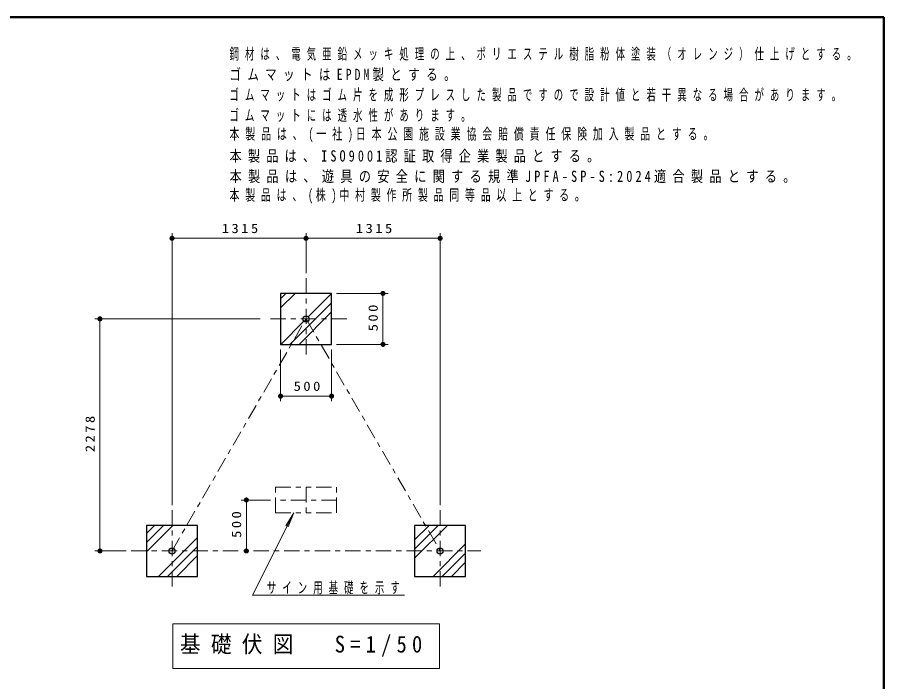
# Model space of a CAD drawing. Units: millimetres on the paper, with parts at other scales. Extents: x 55 to 420, y -309 to -40.
# Drawn here: x 250 to 420, y -170.4 to -40 of the extents above; entities that cross this region are included whole.
import ezdxf

# ---------------------------------------------------------------- set-up
doc = ezdxf.new("R2010")
doc.units = ezdxf.units.MM
doc.linetypes.add('USER2', pattern=[6, 3, -1, 1, -1])
doc.linetypes.add('USER3', pattern=[8, 3, -1, 1, -1, 1, -1])
doc.layers.add('LY_1', color=7, linetype='Continuous', lineweight=13)
doc.layers.add('LY_4', color=7, linetype='Continuous', lineweight=13)
doc.styles.add('ＭＳ ゴシック', font='')
doc.styles.get('ＭＳ ゴシック').set_extended_font_data('MS Gothic')

# ---------------------------------------------------------------- blocks, each defined once
blk = doc.blocks.new('filled_dot')
at = {"color": 0, "linetype": 'Continuous', "lineweight": -2, "const_width": 1.25}
blk.add_lwpolyline([(-0.625, 0, 1), (0.625, 0, 1)], format="xyb", close=True, dxfattribs=at)

msp = doc.modelspace()

# ---------------------------------------------------------------- linework, layer by layer
at = {"layer": 'LY_1'}
for p, q in [((280.38, -135.752), (280.38, -82.381)), ((306.68, -90.199), (306.68, -82.381)), ((332.98, -135.752), (332.98, -82.381)), ((280.38, -83.381), (306.68, -83.381)), ((306.68, -83.381), (332.98, -83.381)), ((301.68, -97.043), (304.524, -94.199)), ((301.68, -95.247), (302.728, -94.199)), ((307.122, -98.786), (311.68, -94.227)), ((312.68, -94.199), (322.769, -94.199)), ((321.769, -94.199), (321.769, -104.199)), ((303.504, -104.199), (311.68, -96.024)), ((305.3, -104.199), (311.68, -97.82)), ((297.68, -99.199), (265.246, -99.199)), ((266.246, -144.752), (266.246, -99.199)), ((301.708, -104.199), (306.267, -99.641)), ((301.68, -105.199), (301.68, -115.362)), ((311.68, -105.199), (311.68, -115.362)), ((312.68, -104.199), (322.769, -104.199)), ((311.68, -114.362), (301.68, -114.362)), ((299.68, -134.752), (293.972, -134.752)), ((294.972, -144.752), (294.972, -134.752)), ((296.194, -153.452), (304.249, -137.252)), ((304.249, -137.252), (302.684, -139.812)), ((304.249, -137.252), (303.152, -140.045)), ((275.38, -144.896), (280.524, -139.752)), ((275.38, -143.1), (278.728, -139.752)), ((275.38, -141.304), (276.932, -139.752)), ((327.98, -146.177), (334.405, -139.752)), ((327.98, -144.381), (332.609, -139.752)), ((327.98, -142.585), (330.813, -139.752)), ((277.708, -149.752), (285.38, -142.08)), ((279.504, -149.752), (285.38, -143.876)), ((331.589, -149.752), (337.98, -143.362)), ((271.38, -144.752), (265.246, -144.752)), ((281.3, -149.752), (285.38, -145.672)), ((333.386, -149.752), (337.98, -145.158)), ((335.182, -149.752), (337.98, -146.954)), ((296.194, -153.452), (325.989, -153.452)), ((280.53, -159.046), (280.53, -167.846)), ((332.83, -159.046), (280.53, -159.046)), ((332.83, -167.846), (332.83, -159.046)), ((280.53, -167.846), (332.83, -167.846))]:
    msp.add_line(p, q, dxfattribs=at)
at = {"layer": 'LY_1', "linetype": 'USER2'}
for p, q in [((306.68, -91.199), (306.68, -107.199)), ((280.38, -144.752), (306.68, -99.199)), ((314.68, -99.199), (298.68, -99.199)), ((306.68, -99.199), (332.98, -144.752)), ((306.68, -132.252), (306.68, -137.252)), ((312.68, -134.752), (300.68, -134.752)), ((280.38, -136.752), (280.38, -152.752)), ((332.98, -136.752), (332.98, -152.752)), ((272.38, -144.752), (340.98, -144.752))]:
    msp.add_line(p, q, dxfattribs=at)
at = {"layer": 'LY_1', "lineweight": 25}
for p, q in [((311.68, -94.199), (301.68, -94.199)), ((301.68, -94.199), (301.68, -104.199)), ((311.68, -104.199), (311.68, -94.199)), ((301.68, -104.199), (311.68, -104.199)), ((285.38, -139.752), (275.38, -139.752)), ((275.38, -139.752), (275.38, -149.752)), ((285.38, -149.752), (285.38, -139.752)), ((337.98, -139.752), (327.98, -139.752)), ((327.98, -139.752), (327.98, -149.752)), ((337.98, -149.752), (337.98, -139.752)), ((275.38, -149.752), (285.38, -149.752)), ((327.98, -149.752), (337.98, -149.752))]:
    msp.add_line(p, q, dxfattribs=at)
at = {"layer": 'LY_1', "linetype": 'USER3'}
for p, q in [((300.68, -132.252), (312.68, -132.252)), ((300.68, -137.252), (300.68, -132.252)), ((312.68, -137.252), (312.68, -132.252)), ((300.68, -137.252), (312.68, -137.252))]:
    msp.add_line(p, q, dxfattribs=at)
at = {"layer": 'LY_1', "lineweight": 25}
for centre in [(306.68, -99.199), (280.38, -144.752), (332.98, -144.752)]:
    msp.add_circle(centre, 0.605, dxfattribs=at)
at = {"layer": 'LY_4', "lineweight": 50}
for p, q in [((420, -40), (55, -40)), ((420, -297), (420, -40))]:
    msp.add_line(p, q, dxfattribs=at)

# ---------------------------------------------------------------- block references
at = {"layer": 'LY_1', "xscale": 0.4, "yscale": 0.4}
for p in [(280.38, -83.381), (306.68, -83.381), (301.68, -114.362)]:
    msp.add_blockref('filled_dot', p, dxfattribs=at)
for p, rotation in [((306.68, -83.381), 180), ((332.98, -83.381), 180), ((321.769, -94.199), 270), ((266.246, -99.199), 270), ((321.769, -104.199), 90), ((311.68, -114.362), 180), ((294.972, -134.752), 270), ((266.246, -144.752), 90), ((294.972, -144.752), 90)]:
    msp.add_blockref('filled_dot', p, dxfattribs=dict(at, rotation=rotation))

# ---------------------------------------------------------------- texts
at = {"layer": 'LY_1', "style": 'ＭＳ ゴシック'}
for s, insert, char_height, attachment_point in [('\\T1.64;\\W0.6;鋼材は、電気亜鉛メッキ処理の上、ポリエステル樹脂粉体塗装（オレンジ）仕上げとする。', (291.66, -48.553), 2.199, 7), ('\\T1.56;\\W0.75;ゴムマットはEPDM製とする。', (291.66, -52.553), 2.199, 7), ('\\T1.64;\\W0.6;ゴムマットはゴム片を成形プレスした製品ですので設計値と若干異なる場合があります。', (291.66, -56.553), 2.199, 7), ('\\T1.64;\\W0.6;ゴムマットには透水性があります。', (291.66, -60.553), 2.199, 7), ('\\T1.59;\\W0.65;本製品は、(一社)日本公園施設業協会賠償責任保険加入製品とする。', (291.66, -64.553), 2.199, 7), ('\\T1.5;\\W0.8;本製品は、ISO9001認証取得企業製品とする。', (291.66, -68.553), 2.199, 7), ('\\T1.51;\\W0.8;本製品は、遊具の安全に関する規準JPFA-SP-S:2024適合製品とする。', (291.66, -72.553), 2.199, 7), ('\\T1.58;\\W0.65;本製品は、(株)中村製作所製品同等品以上とする。', (291.66, -76.553), 2.199, 7), ('\\T1.33;\\W1.15;1315', (293.951, -82.381), 1.833, 8), ('\\T1.33;\\W1.15;1315', (320.251, -82.381), 1.833, 8), ('\\T1.33;\\W1.15;500', (307.097, -113.362), 1.833, 8), ('\\T1.64;\\W0.6;サイン用基礎を示す', (298.989, -153.302), 2.199, 7), ('\\T1.5;\\W0.9;基礎伏図\u3000S=1/50', (281.93, -163.446), 3.299, 4)]:
    msp.add_mtext(s, dxfattribs=dict(at, insert=insert, char_height=char_height, attachment_point=attachment_point))
at = {"layer": 'LY_1', "char_height": 1.833, "attachment_point": 8, "rotation": 90, "style": 'ＭＳ ゴシック'}
for s, insert in [('\\T1.33;\\W1.15;500', (320.769, -98.783)), ('\\T1.33;\\W1.15;2278', (265.246, -121.559)), ('\\T1.33;\\W1.15;500', (293.972, -139.336))]:
    msp.add_mtext(s, dxfattribs=dict(at, insert=insert))

doc.saveas('drawing.dxf')
